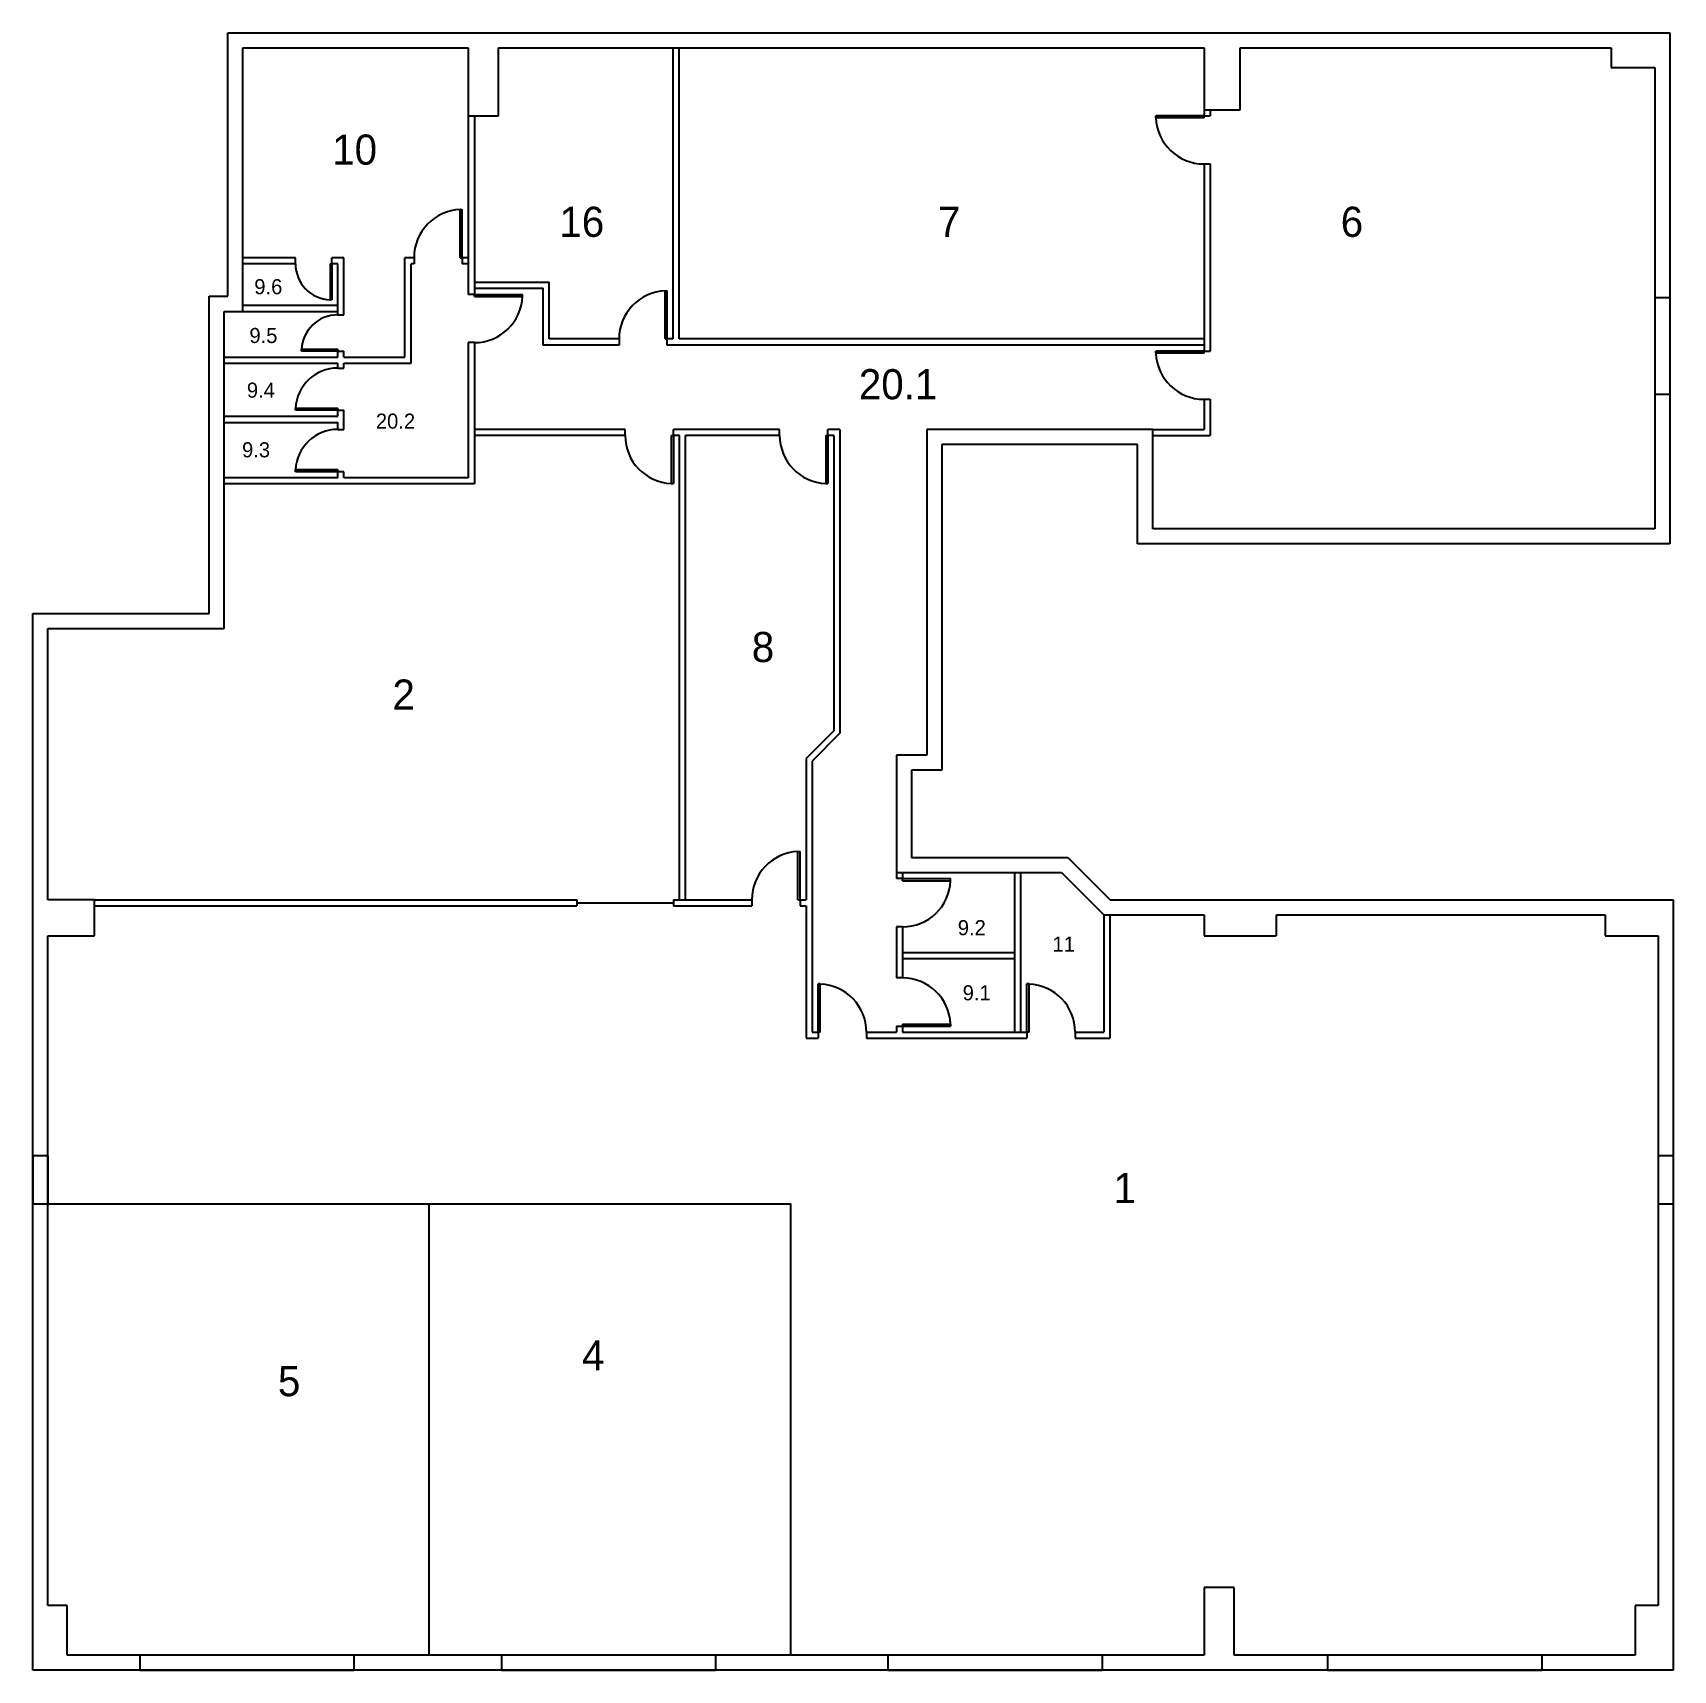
# Model space of a CAD drawing. Extents: x 469.5 to 496.7, y 2717 to 2744.1.
import ezdxf

# ---------------------------------------------------------------- set-up
doc = ezdxf.new("R2010")
doc.units = 0
doc.header["$MEASUREMENT"] = 0
for name, color, linetype in [('BORDERS', 6, 'CONTINUOUS'), ('INNER_DOORS', 1, 'CONTINUOUS'), ('INNER_WALLS', 3, 'CONTINUOUS'), ('NAMES', 7, 'CONTINUOUS'), ('OUTER_DOORS', 2, 'CONTINUOUS'), ('OUTER_WALLS', 5, 'CONTINUOUS')]:
    doc.layers.add(name, color=color, linetype=linetype)

msp = doc.modelspace()

# ---------------------------------------------------------------- linework, layer by layer
at = {"layer": 'BORDERS'}
for p, q in [((478.514, 2729.698), (480.114, 2729.698)), ((476.065, 2724.703), (469.741, 2724.703)), ((476.065, 2717.224), (476.065, 2724.703))]:
    msp.add_line(p, q, dxfattribs=at)
msp.add_lwpolyline([(482.064, 2717.224), (482.064, 2724.703), (476.065, 2724.703)], dxfattribs=at)
at = {"layer": 'INNER_DOORS'}
for p, q in [((488.913, 2742.747), (488.114, 2742.747)), ((488.114, 2742.712), (488.114, 2742.747)), ((488.913, 2742.712), (488.114, 2742.712)), ((488.913, 2742.712), (488.913, 2742.747)), ((476.578, 2740.393), (476.578, 2741.192)), ((476.578, 2741.192), (476.613, 2741.192)), ((476.613, 2740.393), (476.613, 2741.192)), ((476.578, 2740.393), (476.613, 2740.393)), ((474.421, 2740.293), (474.447, 2740.293)), ((474.421, 2740.293), (474.421, 2739.694)), ((474.447, 2740.293), (474.447, 2739.694)), ((479.977, 2739.045), (479.977, 2739.845)), ((479.977, 2739.845), (480.012, 2739.845)), ((480.012, 2739.045), (480.012, 2739.845)), ((474.447, 2739.694), (474.421, 2739.694)), ((476.813, 2739.785), (477.612, 2739.785)), ((476.813, 2739.75), (476.813, 2739.785)), ((476.813, 2739.75), (477.612, 2739.75)), ((477.612, 2739.75), (477.612, 2739.785)), ((479.977, 2739.045), (480.012, 2739.045)), ((474.547, 2738.871), (473.948, 2738.871)), ((473.948, 2738.845), (473.948, 2738.871)), ((474.547, 2738.845), (473.948, 2738.845)), ((474.547, 2738.871), (474.547, 2738.845)), ((488.913, 2738.845), (488.114, 2738.845)), ((488.114, 2738.81), (488.114, 2738.845)), ((488.913, 2738.81), (488.114, 2738.81)), ((488.913, 2738.81), (488.913, 2738.845)), ((474.547, 2737.894), (473.848, 2737.894)), ((473.848, 2737.863), (473.848, 2737.894)), ((474.547, 2737.863), (473.848, 2737.863)), ((474.547, 2737.894), (474.547, 2737.863)), ((480.079, 2737.447), (480.114, 2737.447)), ((480.079, 2737.447), (480.079, 2736.648)), ((480.114, 2737.447), (480.114, 2736.648)), ((482.641, 2737.447), (482.676, 2737.447)), ((482.641, 2737.447), (482.641, 2736.648)), ((482.676, 2737.447), (482.676, 2736.648)), ((474.547, 2736.875), (473.848, 2736.875)), ((473.848, 2736.845), (473.848, 2736.875)), ((474.547, 2736.845), (473.848, 2736.845)), ((474.547, 2736.875), (474.547, 2736.845)), ((480.079, 2736.648), (480.114, 2736.648)), ((482.641, 2736.648), (482.676, 2736.648)), ((482.18, 2729.748), (482.18, 2730.547)), ((482.18, 2730.547), (482.215, 2730.547)), ((482.215, 2729.748), (482.215, 2730.547)), ((483.912, 2730.098), (484.711, 2730.098)), ((483.912, 2730.063), (483.912, 2730.098)), ((483.912, 2730.063), (484.711, 2730.063)), ((484.711, 2730.063), (484.711, 2730.098)), ((482.18, 2729.748), (482.215, 2729.748)), ((482.515, 2727.551), (482.515, 2728.351)), ((482.55, 2728.351), (482.515, 2728.351)), ((482.55, 2727.551), (482.55, 2728.351)), ((485.976, 2727.551), (485.976, 2728.351)), ((486.011, 2728.351), (485.976, 2728.351)), ((486.011, 2727.551), (486.011, 2728.351)), ((483.912, 2727.686), (483.912, 2727.651)), ((483.912, 2727.686), (484.711, 2727.686)), ((483.912, 2727.651), (484.711, 2727.651)), ((484.711, 2727.686), (484.711, 2727.651)), ((482.55, 2727.551), (482.515, 2727.551)), ((486.011, 2727.551), (485.976, 2727.551))]:
    msp.add_line(p, q, dxfattribs=at)
for centre, radius, start, end in [((488.913, 2742.747), 0.8, 182.5075, 270), ((476.613, 2740.393), 0.8, 92.5075, 180), ((474.447, 2740.293), 0.6, 180, 267.4925), ((480.012, 2739.045), 0.8, 92.5075, 180), ((476.813, 2739.785), 0.8, 270, 357.4925), ((474.547, 2738.845), 0.6, 90, 177.4925), ((488.913, 2738.845), 0.8, 182.5075, 270), ((474.547, 2737.863), 0.7, 90, 177.4925), ((474.547, 2736.845), 0.7, 90, 177.4925), ((480.114, 2737.447), 0.8, 180, 267.4925), ((482.676, 2737.447), 0.8, 180, 267.4925), ((482.215, 2729.748), 0.8, 92.5075, 180), ((483.912, 2730.098), 0.8, 270, 357.4925), ((483.912, 2727.651), 0.8, 2.5075, 90), ((482.515, 2727.551), 0.8, 0, 87.4925), ((485.976, 2727.551), 0.8, 0, 87.4925)]:
    msp.add_arc(centre, radius, start, end, dxfattribs=at)
at = {"layer": 'INNER_WALLS'}
for p, q in [((480.112, 2739.045), (480.112, 2743.871)), ((480.212, 2739.045), (480.212, 2743.871)), ((488.913, 2742.847), (488.913, 2742.747)), ((489.013, 2742.847), (489.013, 2742.747)), ((476.713, 2742.745), (476.713, 2739.785)), ((476.813, 2742.745), (476.813, 2739.785)), ((488.913, 2742.747), (489.013, 2742.747)), ((488.913, 2741.947), (489.013, 2741.947)), ((488.913, 2741.947), (488.913, 2738.845)), ((489.013, 2741.947), (489.013, 2738.845)), ((473.847, 2740.393), (472.975, 2740.393)), ((473.847, 2740.293), (473.847, 2740.393)), ((474.647, 2740.393), (474.447, 2740.393)), ((474.447, 2740.293), (474.447, 2740.393)), ((474.647, 2739.445), (474.647, 2740.393)), ((475.663, 2738.745), (475.663, 2740.393)), ((475.813, 2740.393), (475.663, 2740.393)), ((475.813, 2740.393), (475.813, 2740.293)), ((476.713, 2740.393), (476.613, 2740.393)), ((476.613, 2740.393), (476.613, 2740.293)), ((473.847, 2740.293), (472.975, 2740.293)), ((474.547, 2740.293), (474.447, 2740.293)), ((474.547, 2739.445), (474.547, 2740.293)), ((475.763, 2738.645), (475.763, 2740.293)), ((475.813, 2740.293), (475.763, 2740.293)), ((476.713, 2740.293), (476.613, 2740.293)), ((476.813, 2739.985), (478.053, 2739.985)), ((476.813, 2739.885), (477.953, 2739.885)), ((477.953, 2738.945), (477.953, 2739.885)), ((478.053, 2739.045), (478.053, 2739.985)), ((472.975, 2739.603), (474.547, 2739.603)), ((476.813, 2739.785), (476.713, 2739.785)), ((472.975, 2739.503), (474.547, 2739.503)), ((474.547, 2739.445), (474.647, 2739.445)), ((479.212, 2739.045), (478.053, 2739.045)), ((479.212, 2739.045), (479.212, 2738.945)), ((480.012, 2738.945), (480.012, 2739.045)), ((480.112, 2739.045), (480.012, 2739.045)), ((488.913, 2739.045), (480.212, 2739.045)), ((472.666, 2738.745), (474.547, 2738.745)), ((474.547, 2738.845), (474.647, 2738.845)), ((474.547, 2738.745), (474.547, 2738.845)), ((474.647, 2738.745), (474.647, 2738.845)), ((474.647, 2738.745), (475.663, 2738.745)), ((476.813, 2738.985), (476.713, 2738.985)), ((476.713, 2738.985), (476.713, 2736.745)), ((476.813, 2738.985), (476.813, 2736.645)), ((479.212, 2738.945), (477.953, 2738.945)), ((488.913, 2738.945), (480.012, 2738.945)), ((488.913, 2738.845), (489.013, 2738.845)), ((472.666, 2738.645), (474.547, 2738.645)), ((474.547, 2738.563), (474.547, 2738.645)), ((474.547, 2738.563), (474.647, 2738.563)), ((474.647, 2738.563), (474.647, 2738.645)), ((474.647, 2738.645), (475.763, 2738.645)), ((488.913, 2738.045), (489.013, 2738.045)), ((488.913, 2738.045), (488.913, 2737.547)), ((489.013, 2738.045), (489.013, 2737.447)), ((472.666, 2737.763), (474.547, 2737.763)), ((472.666, 2737.663), (474.547, 2737.663)), ((474.547, 2737.763), (474.547, 2737.863)), ((474.547, 2737.863), (474.647, 2737.863)), ((474.547, 2737.545), (474.547, 2737.663)), ((474.647, 2737.545), (474.647, 2737.863)), ((474.547, 2737.545), (474.647, 2737.545)), ((479.314, 2737.547), (476.813, 2737.547)), ((479.314, 2737.447), (476.813, 2737.447)), ((479.314, 2737.447), (479.314, 2737.547)), ((480.114, 2737.447), (480.114, 2737.547)), ((481.876, 2737.547), (480.114, 2737.547)), ((480.214, 2737.447), (480.114, 2737.447)), ((480.214, 2729.748), (480.214, 2737.447)), ((480.314, 2729.748), (480.314, 2737.447)), ((481.876, 2737.447), (480.314, 2737.447)), ((481.876, 2737.447), (481.876, 2737.547)), ((482.876, 2737.547), (482.676, 2737.547)), ((482.676, 2737.447), (482.676, 2737.547)), ((482.776, 2737.447), (482.676, 2737.447)), ((482.776, 2737.447), (482.776, 2732.549)), ((482.876, 2737.547), (482.876, 2732.508)), ((488.062, 2737.547), (488.913, 2737.547)), ((488.062, 2737.447), (489.013, 2737.447)), ((474.547, 2736.745), (474.547, 2736.845)), ((474.647, 2736.845), (474.547, 2736.845)), ((474.647, 2736.745), (474.647, 2736.845)), ((474.547, 2736.745), (472.666, 2736.745)), ((476.813, 2736.645), (472.666, 2736.645)), ((476.713, 2736.745), (474.647, 2736.745)), ((482.776, 2732.549), (482.315, 2732.088)), ((482.876, 2732.508), (482.415, 2732.046)), ((482.315, 2732.088), (482.315, 2729.748)), ((482.415, 2732.046), (482.415, 2727.551)), ((483.812, 2730.198), (483.812, 2730.098)), ((483.912, 2730.098), (483.812, 2730.098)), ((483.912, 2730.198), (483.912, 2730.098)), ((485.776, 2727.551), (485.776, 2730.198)), ((485.876, 2727.551), (485.876, 2730.198)), ((470.515, 2729.748), (478.514, 2729.748)), ((478.514, 2729.748), (478.514, 2729.648)), ((480.114, 2729.748), (480.114, 2729.648)), ((480.114, 2729.748), (481.415, 2729.748)), ((481.415, 2729.748), (481.415, 2729.648)), ((482.215, 2729.748), (482.215, 2729.648)), ((482.215, 2729.748), (482.315, 2729.748)), ((470.515, 2729.648), (478.514, 2729.648)), ((480.114, 2729.648), (481.415, 2729.648)), ((482.215, 2729.648), (482.315, 2729.648)), ((482.315, 2729.648), (482.315, 2727.451)), ((487.253, 2729.496), (487.253, 2727.551)), ((487.353, 2729.496), (487.353, 2727.451)), ((483.912, 2729.298), (483.812, 2729.298)), ((483.812, 2729.298), (483.812, 2728.451)), ((483.912, 2729.298), (483.912, 2728.451)), ((483.912, 2728.872), (485.776, 2728.872)), ((483.912, 2728.772), (485.776, 2728.772)), ((483.912, 2728.451), (483.812, 2728.451)), ((483.812, 2727.651), (483.912, 2727.651)), ((483.812, 2727.651), (483.812, 2727.551)), ((483.912, 2727.651), (483.912, 2727.551)), ((482.315, 2727.451), (482.515, 2727.451)), ((482.415, 2727.551), (482.515, 2727.551)), ((482.515, 2727.551), (482.515, 2727.451)), ((483.315, 2727.551), (483.315, 2727.451)), ((483.315, 2727.551), (483.812, 2727.551)), ((483.315, 2727.451), (485.976, 2727.451)), ((483.912, 2727.551), (485.976, 2727.551)), ((485.976, 2727.551), (485.976, 2727.451)), ((486.776, 2727.551), (486.776, 2727.451)), ((486.776, 2727.551), (487.253, 2727.551)), ((486.776, 2727.451), (487.353, 2727.451))]:
    msp.add_line(p, q, dxfattribs=at)
at = {"layer": 'OUTER_DOORS'}
for p, q in [((496.638, 2739.726), (496.389, 2739.726)), ((496.389, 2739.726), (496.389, 2738.126)), ((496.638, 2739.726), (496.638, 2738.126)), ((496.638, 2738.126), (496.389, 2738.126)), ((469.741, 2725.503), (469.491, 2725.503)), ((469.491, 2725.503), (469.491, 2724.703)), ((469.741, 2725.503), (469.741, 2724.703)), ((496.693, 2725.503), (496.444, 2725.503)), ((496.444, 2725.503), (496.444, 2724.703)), ((496.693, 2725.503), (496.693, 2724.703)), ((469.741, 2724.703), (469.491, 2724.703)), ((496.693, 2724.703), (496.444, 2724.703)), ((471.265, 2717.224), (471.265, 2716.974)), ((474.815, 2717.224), (471.265, 2717.224)), ((471.265, 2716.974), (474.815, 2716.974)), ((474.815, 2717.224), (474.815, 2716.974)), ((477.263, 2717.224), (477.263, 2716.974)), ((480.814, 2717.224), (477.263, 2717.224)), ((477.263, 2716.974), (480.814, 2716.974)), ((480.814, 2717.224), (480.814, 2716.974)), ((483.672, 2717.224), (483.672, 2716.974)), ((487.223, 2717.224), (483.672, 2717.224)), ((483.672, 2716.974), (487.223, 2716.974)), ((487.223, 2717.224), (487.223, 2716.974)), ((490.962, 2717.224), (490.962, 2716.974)), ((494.513, 2717.224), (490.962, 2717.224)), ((490.962, 2716.974), (494.513, 2716.974)), ((494.513, 2717.224), (494.513, 2716.974))]:
    msp.add_line(p, q, dxfattribs=at)
at = {"layer": 'OUTER_WALLS'}
for p, q in [((472.725, 2744.121), (496.638, 2744.121)), ((472.725, 2739.753), (472.725, 2744.121)), ((496.638, 2744.121), (496.638, 2735.646)), ((472.975, 2743.871), (476.713, 2743.871)), ((472.975, 2739.503), (472.975, 2743.871)), ((476.713, 2743.871), (476.713, 2742.745)), ((477.212, 2742.745), (477.212, 2743.871)), ((477.212, 2743.871), (488.913, 2743.871)), ((488.913, 2743.871), (488.913, 2742.847)), ((489.514, 2742.847), (489.514, 2743.871)), ((489.514, 2743.871), (495.665, 2743.871)), ((495.665, 2743.871), (495.665, 2743.546)), ((495.665, 2743.546), (496.389, 2743.546)), ((496.389, 2743.546), (496.389, 2735.896)), ((488.913, 2742.847), (489.514, 2742.847)), ((476.713, 2742.745), (477.212, 2742.745)), ((472.416, 2734.495), (472.416, 2739.753)), ((472.416, 2739.753), (472.725, 2739.753)), ((472.666, 2734.245), (472.666, 2739.503)), ((472.666, 2739.503), (472.975, 2739.503)), ((488.062, 2737.547), (484.316, 2737.547)), ((484.316, 2737.547), (484.316, 2732.146)), ((488.062, 2735.896), (488.062, 2737.547)), ((487.812, 2737.297), (484.565, 2737.297)), ((484.565, 2737.297), (484.565, 2731.896)), ((487.812, 2735.646), (487.812, 2737.297)), ((496.389, 2735.896), (488.062, 2735.896)), ((496.638, 2735.646), (487.812, 2735.646)), ((469.491, 2734.495), (472.416, 2734.495)), ((469.491, 2716.974), (469.491, 2734.495)), ((469.741, 2729.745), (469.741, 2734.245)), ((469.741, 2734.245), (472.666, 2734.245)), ((484.316, 2732.146), (483.812, 2732.146)), ((483.812, 2732.146), (483.812, 2730.198)), ((484.565, 2731.896), (484.062, 2731.896)), ((484.062, 2731.896), (484.062, 2730.448)), ((484.062, 2730.448), (486.654, 2730.448)), ((486.654, 2730.448), (487.357, 2729.745)), ((483.812, 2730.198), (486.551, 2730.198)), ((486.551, 2730.198), (487.253, 2729.496)), ((470.516, 2729.745), (469.741, 2729.745)), ((470.516, 2729.149), (470.516, 2729.745)), ((487.357, 2729.745), (496.693, 2729.745)), ((496.693, 2729.745), (496.693, 2716.974)), ((487.253, 2729.496), (488.913, 2729.496)), ((488.913, 2729.496), (488.913, 2729.149)), ((490.115, 2729.149), (490.115, 2729.496)), ((490.115, 2729.496), (495.563, 2729.496)), ((495.563, 2729.496), (495.563, 2729.149)), ((469.741, 2729.149), (470.516, 2729.149)), ((469.741, 2718.049), (469.741, 2729.149)), ((488.913, 2729.149), (490.111, 2729.149)), ((495.563, 2729.149), (496.444, 2729.149)), ((496.444, 2729.149), (496.444, 2718.049)), ((489.412, 2718.346), (488.913, 2718.346)), ((488.913, 2718.346), (488.913, 2717.224)), ((489.412, 2717.224), (489.412, 2718.346)), ((470.063, 2718.049), (469.741, 2718.049)), ((470.063, 2717.224), (470.063, 2718.049)), ((496.444, 2718.049), (496.063, 2718.049)), ((496.063, 2718.049), (496.063, 2717.224)), ((496.693, 2716.974), (469.491, 2716.974)), ((488.913, 2717.224), (470.063, 2717.224)), ((496.063, 2717.224), (489.412, 2717.224))]:
    msp.add_line(p, q, dxfattribs=at)

# ---------------------------------------------------------------- texts
at = {"layer": 'NAMES'}
for s, height, p in [('10', 0.5, (474.456, 2741.935)), ('16', 0.5, (478.223, 2740.738)), ('7', 0.5, (484.502, 2740.738)), ('6', 0.5, (491.18, 2740.738)), ('9.6', 0.25, (473.164, 2739.787)), ('9.5', 0.25, (473.083, 2738.978)), ('20.1', 0.5, (483.189, 2738.045)), ('9.4', 0.25, (473.041, 2738.072)), ('20.2', 0.25, (475.18, 2737.558)), ('9.3', 0.25, (472.961, 2737.083)), ('8', 0.5, (481.414, 2733.688)), ('2', 0.5, (475.455, 2732.899)), ('9.2', 0.25, (484.83, 2729.16)), ('11', 0.25, (486.401, 2728.887)), ('9.1', 0.25, (484.911, 2728.08)), ('1', 0.5, (487.413, 2724.718)), ('4', 0.5, (478.598, 2721.944)), ('5', 0.5, (473.556, 2721.517))]:
    msp.add_text(s, height=height, dxfattribs=at).set_placement(p)

doc.saveas('drawing.dxf')
